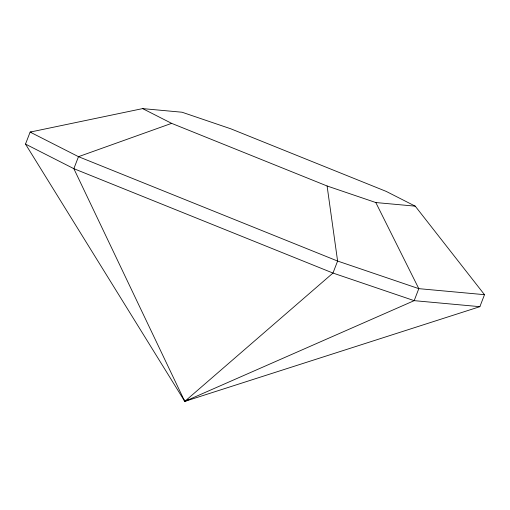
<?xml version="1.0" encoding="UTF-8"?>
<svg xmlns="http://www.w3.org/2000/svg" width="510" height="510" viewBox="0 0 510 510"><rect width="100%" height="100%" fill="white"/><g stroke="black" fill="none" stroke-linecap="round" stroke-linejoin="round"><path stroke-width="0.76" d="M25.5 144.094L30.128 132.09L142.615 108.605L182.032 112.225L230.749 128.788L386.223 191.409L415.236 206.161L484.5 294.684L479.872 306.682L184.767 401.395L25.5 144.094L73.854 168.676L332.973 273.054L414.177 300.651L479.872 306.682M171.628 123.356L78.489 156.678L73.854 168.676L184.767 401.395L332.973 273.054L337.601 261.05L327.095 185.984L171.628 123.356L142.615 108.605M184.212 399.904L184.767 401.395L189.076 399.311M184.767 401.395L414.177 300.651L418.806 288.654L375.819 202.547L327.095 185.984M31.716 132.237L30.128 132.09L78.489 156.678L337.601 261.05L418.806 288.654L484.5 294.684M375.819 202.547L415.236 206.161"/></g></svg>
